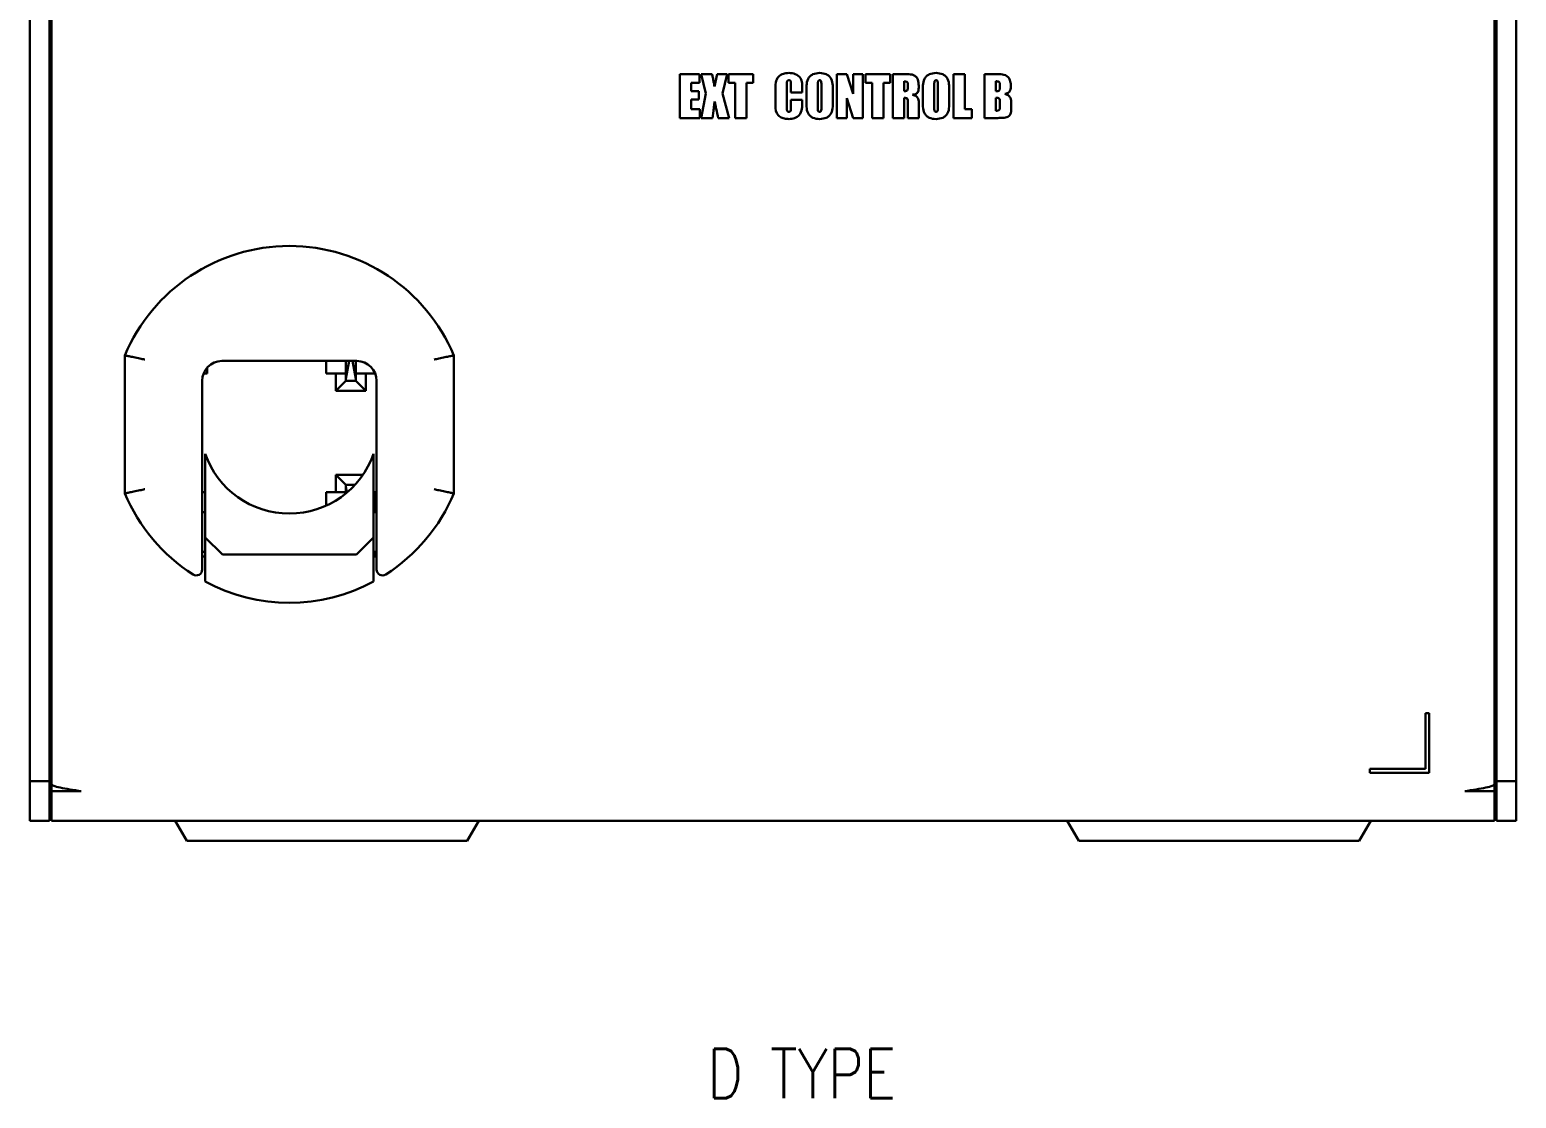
# Model space of a CAD drawing. Header units: millimetres. Extents: x 92 to 566, y 48 to 192.
# Drawn here: x 490.6 to 565.6, y 59.8 to 113.7 of the extents above; entities that cross this region are included whole.
import ezdxf

# ---------------------------------------------------------------- set-up
doc = ezdxf.new("R2010")
doc.units = ezdxf.units.MM
doc.layers.get('0').update_dxf_attribs({"lineweight": 30})
doc.layers.add('2KD_寸法１ @ 1', color=7, linetype='Continuous', lineweight=15)
doc.styles.get("Standard").update_dxf_attribs({"font": 'simplex.shx', "width": 0.8, "bigfont": 'extfont.shx'})

# ---------------------------------------------------------------- blocks, each defined once
blk = doc.blocks.new('A$C10881AE4')
for p, q in [((-37.5, 91), (-37.5, 2)), ((-36.5, 91), (-36.5, 2)), ((-36.4, 90.8), (-36.4, 1.854)), ((36.4, 1.854), (36.4, 90.8)), ((36.5, 2), (36.5, 91)), ((37.5, 2), (37.5, 91)), ((-4.707, 37.674), (-3.715, 37.674)), ((-4.707, 35.456), (-4.707, 37.674)), ((-3.715, 37.674), (-3.715, 37.231)), ((-3.389, 36.693), (-3.624, 37.674)), ((-3.624, 37.674), (-3.075, 37.674)), ((-2.945, 37.044), (-2.814, 37.674)), ((-2.814, 37.674), (-2.319, 37.674)), ((-2.319, 37.674), (-2.553, 36.693)), ((-2.253, 37.231), (-2.253, 37.674)), ((-2.253, 37.674), (-1.001, 37.674)), ((-1.001, 37.674), (-1.001, 37.231)), ((3.228, 35.456), (3.228, 37.674)), ((3.228, 37.674), (3.723, 37.674)), ((3.723, 37.674), (4.037, 36.675)), ((4.037, 36.675), (4.037, 37.674)), ((4.037, 37.674), (4.533, 37.674)), ((4.533, 37.674), (4.533, 35.456)), ((4.663, 37.231), (4.663, 37.674)), ((4.663, 37.674), (5.916, 37.674)), ((5.916, 37.674), (5.916, 37.231)), ((6.046, 37.674), (6.46, 37.674)), ((6.046, 35.456), (6.046, 37.674)), ((9.1, 35.456), (9.1, 37.674)), ((9.1, 37.674), (9.674, 37.674)), ((9.674, 37.674), (9.674, 35.9)), ((10.666, 37.674), (11.254, 37.674)), ((10.666, 35.456), (10.666, 37.674)), ((-3.715, 37.231), (-4.133, 37.231)), ((-4.133, 37.231), (-4.133, 36.813)), ((-4.133, 36.813), (-3.741, 36.813)), ((-3.741, 36.813), (-3.741, 36.396)), ((-1.914, 37.231), (-2.253, 37.231)), ((-1.914, 35.456), (-1.914, 37.231)), ((-1.001, 37.231), (-1.34, 37.231)), ((-1.34, 37.231), (-1.34, 35.456)), ((0.122, 36.242), (0.122, 36.893)), ((0.696, 37.086), (0.696, 36.035)), ((0.905, 36.735), (0.905, 37.114)), ((1.479, 36.941), (1.479, 36.735)), ((1.688, 36.374), (1.688, 36.756)), ((2.262, 37.115), (2.262, 36.059)), ((2.445, 36.075), (2.445, 37.115)), ((3.019, 36.756), (3.019, 36.374)), ((5.002, 37.231), (4.663, 37.231)), ((5.002, 35.456), (5.002, 37.231)), ((5.577, 37.231), (5.577, 35.456)), ((5.916, 37.231), (5.577, 37.231)), ((6.621, 37.309), (6.621, 36.813)), ((6.803, 37.014), (6.803, 37.137)), ((7.56, 36.374), (7.56, 36.756)), ((8.134, 37.115), (8.134, 36.059)), ((8.317, 36.075), (8.317, 37.115)), ((8.891, 36.756), (8.891, 36.374)), ((11.24, 37.309), (11.24, 36.813)), ((-4.133, 36.396), (-4.133, 35.9)), ((-3.741, 36.396), (-4.133, 36.396)), ((-3.624, 35.456), (-3.389, 36.693)), ((-2.553, 36.693), (-2.214, 35.456)), ((1.479, 36.735), (0.905, 36.735)), ((0.905, 36.071), (0.905, 36.369)), ((0.905, 36.369), (1.479, 36.369)), ((1.479, 36.369), (1.479, 36.28)), ((4.037, 35.456), (3.723, 36.464)), ((3.723, 36.464), (3.723, 35.456)), ((6.621, 36.474), (6.621, 35.456)), ((6.803, 35.456), (6.803, 36.206)), ((7.351, 36.048), (7.351, 35.456)), ((11.24, 36.474), (11.24, 35.821)), ((11.449, 36.039), (11.449, 36.256)), ((12.023, 36.192), (12.023, 35.984)), ((-3.689, 35.456), (-4.707, 35.456)), ((-4.133, 35.9), (-3.689, 35.9)), ((-3.689, 35.9), (-3.689, 35.456)), ((-3.049, 35.456), (-3.624, 35.456)), ((-3.004, 35.818), (-3.049, 35.456)), ((-2.214, 35.456), (-2.762, 35.456)), ((-1.34, 35.456), (-1.914, 35.456)), ((3.723, 35.456), (3.228, 35.456)), ((4.533, 35.456), (4.037, 35.456)), ((5.577, 35.456), (5.002, 35.456)), ((6.621, 35.456), (6.046, 35.456)), ((7.351, 35.456), (6.803, 35.456)), ((10.04, 35.456), (9.1, 35.456)), ((9.674, 35.9), (10.04, 35.9)), ((10.04, 35.9), (10.04, 35.456)), ((11.34, 35.456), (10.666, 35.456)), ((-32.7, 16.52), (-32.7, 23.48)), ((-16.1, 23.48), (-16.1, 16.52)), ((-28.55, 22.575), (-28.727, 22.575)), ((-28.55, 22.861), (-28.55, 22.575)), ((-21, 23.2), (-27.8, 23.2)), ((-22.55, 22.575), (-22.55, 23.2)), ((-21.55, 22.575), (-22.55, 22.575)), ((-22.05, 21.7), (-22.05, 22.575)), ((-21.391, 23.2), (-21.55, 22.3)), ((-21.55, 22.3), (-21.55, 23.2)), ((-21.05, 22.3), (-21.209, 23.2)), ((-21.05, 23.2), (-21.05, 22.3)), ((-20.073, 22.575), (-21.05, 22.575)), ((-20.55, 22.575), (-20.55, 21.7)), ((-28.8, 22.2), (-28.8, 12.679)), ((-22.05, 21.7), (-21.55, 22.2)), ((-21.55, 22.2), (-21.55, 22.3)), ((-21.05, 22.2), (-21.55, 22.2)), ((-21.05, 22.3), (-21.05, 22.2)), ((-20.55, 21.7), (-21.05, 22.2)), ((-20, 12.679), (-20, 22.2)), ((-20.55, 21.7), (-22.05, 21.7)), ((-28.65, 18.521), (-28.65, 14.3)), ((-20.15, 14.3), (-20.15, 18.521)), ((-22.05, 16.575), (-22.05, 17.45)), ((-22.05, 17.45), (-21.55, 16.95)), ((-22.05, 17.45), (-20.692, 17.45)), ((-28.8, 16.575), (-28.65, 16.575)), ((-22.55, 15.898), (-22.55, 16.575)), ((-22.55, 16.575), (-21.55, 16.575)), ((-21.55, 16.85), (-21.55, 16.95)), ((-21.091, 16.95), (-21.55, 16.95)), ((-21.55, 16.85), (-21.499, 16.56)), ((-21.55, 16.518), (-21.55, 16.85)), ((-20.15, 16.575), (-20.05, 16.575)), ((-20.05, 16.575), (-20.05, 15.575)), ((-28.65, 15.575), (-28.8, 15.575)), ((-20.05, 15.575), (-20.15, 15.575)), ((-27.78, 13.43), (-28.65, 14.3)), ((-28.65, 14.3), (-28.65, 13.222)), ((-20.15, 14.3), (-21.02, 13.43)), ((-20.15, 13.222), (-20.15, 14.3)), ((-28.8, 13.575), (-28.65, 13.575)), ((-20.15, 13.575), (-20.05, 13.575)), ((-20.05, 13.575), (-20.05, 13.346)), ((-21.02, 13.43), (-27.78, 13.43)), ((-20.15, 13.281), (-20.05, 13.346)), ((33.113, 5.429), (32.913, 5.429)), ((32.913, 5.429), (32.913, 2.63)), ((33.113, 2.43), (33.113, 5.429)), ((30.113, 2.63), (30.113, 2.43)), ((32.913, 2.63), (30.113, 2.63)), ((30.113, 2.43), (33.113, 2.43)), ((-37.5, 2), (-36.5, 2)), ((-37.5, 0), (-37.5, 2)), ((-36.5, 2), (-36.5, 0)), ((-36.4, 1.854), (-36.4, 1.5)), ((-36.4, 1.5), (-34.9, 1.5)), ((-36.4, 0), (-36.4, 1.5)), ((34.9, 1.5), (36.4, 1.5)), ((36.4, 1.5), (36.4, 1.854)), ((36.4, 0), (36.4, 1.5)), ((36.5, 2), (37.5, 2)), ((36.5, 0), (36.5, 2)), ((37.5, 2), (37.5, 0)), ((-36.5, 0), (-37.5, 0)), ((-36.4, 0), (-34.9, 0)), ((-34.9, 0), (34.9, 0)), ((-30.155, 0), (-29.577, -1)), ((-15.423, -1), (-14.845, 0)), ((14.845, 0), (15.423, -1)), ((29.577, -1), (30.155, 0)), ((34.9, 0), (36.4, 0)), ((37.5, 0), (36.5, 0)), ((-22.5, -1), (-29.577, -1)), ((-15.423, -1), (-22.5, -1)), ((22.5, -1), (15.423, -1)), ((29.577, -1), (22.5, -1))]:
    blk.add_line(p, q)
at = {"flags": 128}
blk.add_lwpolyline([(-28.8, 13.379), (-28.756, 13.35), (-28.65, 13.281)], dxfattribs=at)
for centre, radius, start, end in [((-24.4, 20), 9, 22.74685, 157.25315), ((-27.8, 22.2), 1, 90, 180), ((-21, 22.2), 1, 0, 90), ((-24.4, 20), 4.5, 199.18814, 340.81186), ((-24.4, 20), 9, 202.74685, 237.30071), ((-24.4, 20), 9, 302.69929, 337.25315), ((-29.1, 12.679), 0.3, 237.30071, 0), ((-24.4, 20), 9, 241.82136, 298.17864), ((-19.7, 12.679), 0.3, 180, 302.69929)]:
    blk.add_arc(centre, radius, start, end)
for points, knots in [([(-3.075, 37.674), (-3.064, 37.619), (-3.042, 37.52), (-3.022, 37.421), (-3.013, 37.378)], [0, 0, 0, 0, 0.559997, 1, 1, 1, 1]), ([(0.122, 36.893), (0.117, 37.01), (0.109, 37.241), (0.247, 37.554), (0.518, 37.706), (0.7, 37.72), (0.791, 37.727)], [0, 0, 0, 0, 0.282033, 0.559141, 0.779154, 1, 1, 1, 1]), ([(0.791, 37.727), (0.905, 37.719), (1.131, 37.703), (1.413, 37.503), (1.474, 37.207), (1.477, 37.03), (1.479, 36.941)], [0, 0, 0, 0, 0.280633, 0.558465, 0.778379, 1, 1, 1, 1]), ([(1.688, 36.756), (1.687, 36.87), (1.687, 37.097), (1.722, 37.392), (1.868, 37.575), (2.063, 37.702), (2.237, 37.717), (2.353, 37.727)], [0, 0, 0, 0, 0.251323, 0.500041, 0.625225, 0.750486, 1, 1, 1, 1]), ([(2.353, 37.727), (2.469, 37.716), (2.643, 37.701), (2.839, 37.575), (2.984, 37.392), (3.02, 37.097), (3.019, 36.87), (3.019, 36.756)], [0, 0, 0, 0, 0.249595, 0.374818, 0.500044, 0.748679, 1, 1, 1, 1]), ([(6.46, 37.674), (6.566, 37.672), (6.777, 37.668), (7.052, 37.662), (7.232, 37.536), (7.343, 37.348), (7.348, 37.186), (7.351, 37.077)], [0, 0, 0, 0, 0.251019, 0.500861, 0.625468, 0.750173, 1, 1, 1, 1]), ([(7.56, 36.756), (7.56, 36.87), (7.559, 37.097), (7.594, 37.392), (7.74, 37.575), (7.936, 37.702), (8.11, 37.717), (8.226, 37.727)], [0, 0, 0, 0, 0.251323, 0.500041, 0.625225, 0.750486, 1, 1, 1, 1]), ([(8.226, 37.727), (8.341, 37.716), (8.515, 37.701), (8.711, 37.575), (8.857, 37.392), (8.892, 37.097), (8.892, 36.87), (8.891, 36.756)], [0, 0, 0, 0, 0.249595, 0.374818, 0.500044, 0.748679, 1, 1, 1, 1]), ([(11.254, 37.674), (11.36, 37.674), (11.571, 37.674), (11.871, 37.567), (11.992, 37.303), (11.995, 37.136), (11.997, 37.052)], [0, 0, 0, 0, 0.282299, 0.559402, 0.778383, 1, 1, 1, 1]), ([(-3.013, 37.378), (-3, 37.316), (-2.978, 37.204), (-2.955, 37.093), (-2.945, 37.044)], [0, 0, 0, 0, 0.560004, 1, 1, 1, 1]), ([(0.805, 37.361), (0.791, 37.36), (0.763, 37.359), (0.724, 37.336), (0.709, 37.295), (0.697, 37.213), (0.696, 37.142), (0.696, 37.086)], [0, 0, 0, 0, 0.124959, 0.249457, 0.373998, 0.499181, 1, 1, 1, 1]), ([(0.905, 37.114), (0.904, 37.165), (0.903, 37.228), (0.894, 37.303), (0.879, 37.34), (0.843, 37.36), (0.818, 37.361), (0.805, 37.361)], [0, 0, 0, 0, 0.500939, 0.626196, 0.750577, 0.874873, 1, 1, 1, 1]), ([(2.356, 37.361), (2.344, 37.36), (2.319, 37.358), (2.288, 37.334), (2.274, 37.299), (2.263, 37.226), (2.262, 37.165), (2.262, 37.115)], [0, 0, 0, 0, 0.124559, 0.249111, 0.373596, 0.498879, 1, 1, 1, 1]), ([(2.445, 37.115), (2.444, 37.163), (2.442, 37.235), (2.432, 37.324), (2.393, 37.359), (2.368, 37.36), (2.356, 37.361)], [0, 0, 0, 0, 0.501771, 0.750641, 0.874774, 1, 1, 1, 1]), ([(6.803, 37.137), (6.803, 37.155), (6.801, 37.192), (6.791, 37.248), (6.732, 37.31), (6.666, 37.309), (6.621, 37.309)], [0, 0, 0, 0, 0.187952, 0.375593, 0.560511, 1, 1, 1, 1]), ([(6.621, 36.813), (6.641, 36.814), (6.682, 36.815), (6.744, 36.823), (6.811, 36.891), (6.807, 36.963), (6.803, 37.014)], [0, 0, 0, 0, 0.188215, 0.37626, 0.558421, 1, 1, 1, 1]), ([(7.351, 37.077), (7.353, 36.967), (7.356, 36.83), (7.26, 36.697), (7.164, 36.647), (7.085, 36.636), (7.032, 36.629)], [0, 0, 0, 0, 0.499263, 0.624104, 0.749415, 1, 1, 1, 1]), ([(8.228, 37.361), (8.216, 37.36), (8.191, 37.358), (8.16, 37.334), (8.146, 37.299), (8.136, 37.226), (8.135, 37.165), (8.134, 37.115)], [0, 0, 0, 0, 0.124559, 0.249113, 0.373598, 0.49888, 1, 1, 1, 1]), ([(8.317, 37.115), (8.316, 37.163), (8.315, 37.235), (8.304, 37.324), (8.266, 37.359), (8.241, 37.36), (8.228, 37.361)], [0, 0, 0, 0, 0.501771, 0.750643, 0.874774, 1, 1, 1, 1]), ([(11.449, 37.097), (11.449, 37.135), (11.448, 37.188), (11.426, 37.252), (11.39, 37.298), (11.318, 37.307), (11.266, 37.308), (11.24, 37.309)], [0, 0, 0, 0, 0.314431, 0.437842, 0.560937, 0.779109, 1, 1, 1, 1]), ([(11.24, 36.813), (11.252, 36.813), (11.273, 36.814), (11.294, 36.814), (11.304, 36.814)], [0, 0, 0, 0, 0.559998, 1, 1, 1, 1]), ([(11.304, 36.814), (11.336, 36.815), (11.385, 36.816), (11.432, 36.863), (11.446, 36.957), (11.448, 37.035), (11.449, 37.097)], [0, 0, 0, 0, 0.249225, 0.372757, 0.498073, 1, 1, 1, 1]), ([(11.997, 37.052), (11.996, 37.001), (11.995, 36.898), (11.91, 36.719), (11.773, 36.688), (11.689, 36.67)], [0, 0, 0, 0, 0.282247, 0.559803, 1, 1, 1, 1]), ([(-2.945, 36.289), (-2.956, 36.201), (-2.976, 36.044), (-2.995, 35.887), (-3.004, 35.818)], [0, 0, 0, 0, 0.560001, 1, 1, 1, 1]), ([(-2.762, 35.456), (-2.796, 35.611), (-2.857, 35.889), (-2.918, 36.167), (-2.945, 36.289)], [0, 0, 0, 0, 0.56, 1, 1, 1, 1]), ([(0.808, 35.404), (0.729, 35.408), (0.571, 35.416), (0.345, 35.502), (0.107, 35.771), (0.116, 36.048), (0.122, 36.242)], [0, 0, 0, 0, 0.187533, 0.374417, 0.560187, 1, 1, 1, 1]), ([(0.696, 36.035), (0.696, 35.981), (0.697, 35.913), (0.709, 35.833), (0.724, 35.795), (0.761, 35.771), (0.788, 35.77), (0.801, 35.769)], [0, 0, 0, 0, 0.500874, 0.626083, 0.750664, 0.874941, 1, 1, 1, 1]), ([(0.801, 35.769), (0.816, 35.77), (0.846, 35.772), (0.892, 35.816), (0.901, 35.925), (0.903, 36.012), (0.905, 36.071)], [0, 0, 0, 0, 0.124797, 0.248939, 0.498403, 1, 1, 1, 1]), ([(1.479, 36.28), (1.48, 36.161), (1.483, 35.924), (1.364, 35.595), (1.089, 35.426), (0.902, 35.411), (0.808, 35.404)], [0, 0, 0, 0, 0.282306, 0.558868, 0.779131, 1, 1, 1, 1]), ([(2.353, 35.404), (2.237, 35.414), (2.063, 35.428), (1.868, 35.556), (1.722, 35.738), (1.687, 36.034), (1.687, 36.26), (1.688, 36.374)], [0, 0, 0, 0, 0.24958, 0.374826, 0.500026, 0.748698, 1, 1, 1, 1]), ([(2.262, 36.059), (2.263, 36.003), (2.265, 35.92), (2.269, 35.824), (2.292, 35.788), (2.316, 35.772), (2.338, 35.77), (2.352, 35.769)], [0, 0, 0, 0, 0.500762, 0.750107, 0.812788, 0.875351, 1, 1, 1, 1]), ([(2.352, 35.769), (2.367, 35.77), (2.39, 35.773), (2.413, 35.792), (2.436, 35.831), (2.442, 35.929), (2.443, 36.017), (2.445, 36.075)], [0, 0, 0, 0, 0.124351, 0.18702, 0.249591, 0.499171, 1, 1, 1, 1]), ([(3.019, 36.374), (3.019, 36.26), (3.02, 36.034), (2.985, 35.738), (2.839, 35.556), (2.643, 35.429), (2.469, 35.414), (2.353, 35.404)], [0, 0, 0, 0, 0.2513, 0.500037, 0.625211, 0.750454, 1, 1, 1, 1]), ([(6.803, 36.206), (6.804, 36.273), (6.806, 36.347), (6.779, 36.425), (6.758, 36.451), (6.702, 36.472), (6.653, 36.473), (6.621, 36.474)], [0, 0, 0, 0, 0.500198, 0.562837, 0.625145, 0.749786, 1, 1, 1, 1]), ([(7.032, 36.629), (7.11, 36.607), (7.218, 36.576), (7.305, 36.463), (7.371, 36.304), (7.36, 36.161), (7.351, 36.048)], [0, 0, 0, 0, 0.312033, 0.435467, 0.558603, 1, 1, 1, 1]), ([(8.226, 35.404), (8.11, 35.414), (7.936, 35.428), (7.74, 35.556), (7.594, 35.738), (7.559, 36.034), (7.56, 36.26), (7.56, 36.374)], [0, 0, 0, 0, 0.249579, 0.374827, 0.500026, 0.748698, 1, 1, 1, 1]), ([(8.134, 36.059), (8.136, 36.003), (8.138, 35.92), (8.141, 35.824), (8.165, 35.788), (8.188, 35.772), (8.21, 35.77), (8.224, 35.769)], [0, 0, 0, 0, 0.500763, 0.750108, 0.81279, 0.875353, 1, 1, 1, 1]), ([(8.224, 35.769), (8.239, 35.77), (8.262, 35.773), (8.286, 35.792), (8.308, 35.831), (8.314, 35.929), (8.316, 36.017), (8.317, 36.075)], [0, 0, 0, 0, 0.124353, 0.187022, 0.249594, 0.499172, 1, 1, 1, 1]), ([(8.891, 36.374), (8.892, 36.26), (8.892, 36.034), (8.857, 35.738), (8.711, 35.556), (8.516, 35.429), (8.342, 35.414), (8.226, 35.404)], [0, 0, 0, 0, 0.2513, 0.500037, 0.625212, 0.750455, 1, 1, 1, 1]), ([(11.449, 36.256), (11.448, 36.279), (11.447, 36.325), (11.443, 36.394), (11.384, 36.483), (11.3, 36.478), (11.24, 36.474)], [0, 0, 0, 0, 0.188393, 0.37659, 0.558457, 1, 1, 1, 1]), ([(11.24, 35.821), (11.278, 35.824), (11.331, 35.827), (11.397, 35.846), (11.455, 35.911), (11.452, 35.982), (11.449, 36.039)], [0, 0, 0, 0, 0.314877, 0.438575, 0.560623, 1, 1, 1, 1]), ([(11.689, 36.67), (11.748, 36.654), (11.866, 36.622), (12.019, 36.45), (12.021, 36.29), (12.023, 36.192)], [0, 0, 0, 0, 0.281385, 0.559064, 1, 1, 1, 1]), ([(12.023, 35.984), (12.021, 35.897), (12.018, 35.766), (11.957, 35.6), (11.824, 35.478), (11.597, 35.461), (11.426, 35.458), (11.34, 35.456)], [0, 0, 0, 0, 0.25044, 0.37539, 0.499962, 0.749051, 1, 1, 1, 1]), ([(-32.7, 23.48), (-32.689, 23.478), (-32.668, 23.473), (-32.501, 23.44), (-32.254, 23.389), (-31.975, 23.331), (-31.783, 23.29), (-31.703, 23.273), (-31.7, 23.273)], [0, 0, 0, 0, 0.209239, 0.418416, 0.629348, 0.844249, 0.993746, 1, 1, 1, 1]), ([(-16.1, 23.48), (-16.111, 23.478), (-16.132, 23.473), (-16.299, 23.44), (-16.546, 23.389), (-16.825, 23.331), (-17.017, 23.29), (-17.097, 23.273), (-17.1, 23.273)], [0, 0, 0, 0, 0.209239, 0.418416, 0.629348, 0.844249, 0.993745, 1, 1, 1, 1]), ([(-32.7, 16.52), (-32.689, 16.522), (-32.668, 16.527), (-32.501, 16.56), (-32.254, 16.611), (-31.975, 16.669), (-31.783, 16.71), (-31.703, 16.727), (-31.7, 16.727)], [0, 0, 0, 0, 0.209239, 0.418416, 0.629348, 0.844249, 0.993746, 1, 1, 1, 1]), ([(-16.1, 16.52), (-16.111, 16.522), (-16.132, 16.527), (-16.299, 16.56), (-16.546, 16.611), (-16.825, 16.669), (-17.017, 16.71), (-17.097, 16.727), (-17.1, 16.727)], [0, 0, 0, 0, 0.209239, 0.418416, 0.629348, 0.844249, 0.993745, 1, 1, 1, 1]), ([(-28.65, 12.067), (-28.65, 12.077), (-28.65, 12.098), (-28.65, 12.259), (-28.65, 12.501), (-28.65, 12.831), (-28.65, 13.086), (-28.65, 13.222)], [0, 0, 0, 0, 0.180821, 0.361346, 0.549691, 0.759172, 1, 1, 1, 1]), ([(-20.15, 13.222), (-20.15, 13.051), (-20.15, 12.73), (-20.15, 12.347), (-20.15, 12.11), (-20.15, 12.081), (-20.15, 12.067)], [0, 0, 0, 0, 0.301853, 0.566075, 0.793093, 1, 1, 1, 1]), ([(-34.9, 1.5), (-35.097, 1.529), (-35.49, 1.588), (-35.985, 1.677), (-36.332, 1.765), (-36.377, 1.824), (-36.4, 1.854)], [0, 0, 0, 0, 0.25, 0.500001, 0.750001, 1, 1, 1, 1]), ([(36.4, 1.854), (36.377, 1.824), (36.332, 1.765), (35.985, 1.677), (35.49, 1.588), (35.097, 1.529), (34.9, 1.5)], [0, 0, 0, 0, 0.249999, 0.499999, 0.75, 1, 1, 1, 1])]:
    blk.add_open_spline(points, degree=3, knots=knots)

msp = doc.modelspace()

# ---------------------------------------------------------------- block references
msp.add_blockref('A$C10881AE4', (528.145, 73.772))

# ---------------------------------------------------------------- texts
at = {"layer": '2KD_寸法１ @ 1', "insert": (524.836, 62.277), "char_height": 2.5, "attachment_point": 1}
msp.add_mtext('D TYPE', dxfattribs=at)

doc.saveas('drawing.dxf')
